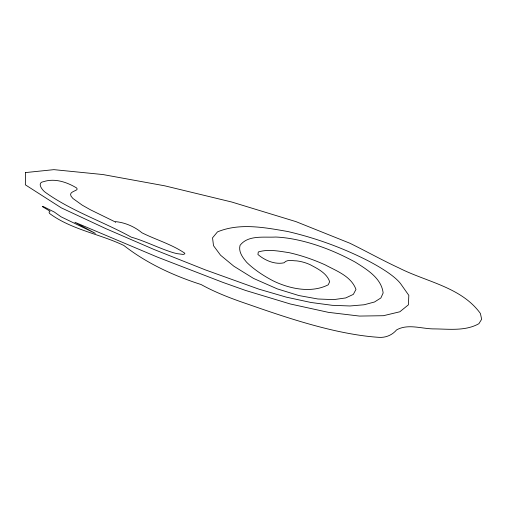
<?xml version="1.0" encoding="UTF-8"?>
<svg xmlns="http://www.w3.org/2000/svg" width="507" height="507" viewBox="0 0 507 507"><rect width="100%" height="100%" fill="white"/><g stroke="black" fill="none" stroke-linecap="round" stroke-linejoin="round"><path stroke-width="0.76" d="M115.539 222.079L115.837 221.667C125.197 222.605 134.748 226.768 141.909 232.776C156.004 239.805 171.581 244.241 184.63 253.101L184.859 253.798L183.242 254.444L177.241 253.671A16.42 3.219 18.1 0 1 173.248 252.682C158.964 248.297 145.636 241.231 131.237 237.137C103.06 221.527 71.487 211.146 45.155 192.197C41.929 189.827 36.561 182.495 43.767 181.614C54.864 178.008 67.051 182.184 76.595 187.951L77.184 189.01L76.709 189.84L72.362 192.052L71.113 193.066L70.562 194.396L71.05 196.171L72.926 198.484L82.28 205.183L90.455 209.797L115.571 222.091M25.477 172.583L25.35 184.827L61.296 207.851L105.976 228.701L154.141 249.533L205.259 269.844L258.792 289.117L286.455 297.184L310.987 302.483L332.231 305.309L350.007 305.975L364.153 304.764L374.502 301.995L380.89 297.958L383.14 292.951C381.403 278.058 366.802 269.407 355.287 262.151C339.196 253.361 322.179 246.199 304.409 241.592C295.011 239.184 285.403 237.434 275.694 237.035C264.008 237.713 248.145 234.773 240.058 245.35C238.265 251.795 242.783 257.67 246.706 262.347C254.343 269.775 263.342 275.656 272.722 280.637C289.18 288.794 311.203 293.509 328.244 284.795L329.651 281.734C326.838 273.058 317.572 268.685 309.98 264.603C305.784 262.702 301.31 261.435 296.734 260.883C292.723 260.902 286.949 259.128 284.053 262.784C274.895 264.812 264.838 260.414 257.917 254.489L258.31 251.979C268.266 248.886 278.894 251.168 288.946 252.638C301.392 255.427 313.472 259.603 325.088 264.838C336.521 271.004 351.098 276.144 355.971 289.408L353.347 294.371L345.736 297.932L333.72 299.624L317.908 298.991L298.87 295.549L277.215 288.851L253.525 278.419L233.847 266.213L220.564 255.224L213.51 245.686L212.541 237.827L217.497 231.876C239.748 222.662 264.781 227.516 287.691 231.503C315.379 237.916 342.257 247.663 367.6 260.528A122.757 24.051 18.1 0 1 400.777 283.926L408.819 295.353L408.408 304.815L399.833 311.78L383.425 315.709L359.488 316.07L328.333 312.337L290.277 303.978L245.629 290.467L222.846 282.374L157.601 257.176L74.865 222.262L95.367 233.385L60.992 216.781L54.293 212.027L43.539 206.679L42.271 206.539L50.054 211.216L49.046 212.091L49.464 213.403C71.284 229.608 99.606 233.873 123.822 245.451C146.669 263.348 173.59 275.707 201.127 284.547C216.102 292.856 232.434 298.953 248.779 304.492C277.443 314.492 306.272 324.22 335.938 330.837C350.147 333.948 364.52 336.407 379.052 337.351C385.846 337.782 392.196 335.076 396.582 329.918C408.135 323.339 422.223 329.081 434.632 328.904C449.348 329.062 465.521 331.242 478.887 323.7L481.65 319.264L480.408 313.491C461.408 287.146 426.634 281.987 399.243 268.089C382.5 260.357 366.403 251.333 349.849 243.221L295.999 221.635L231.731 202.02L164.8 185.835L102.946 174.554L53.919 169.649L25.477 172.583"/></g></svg>
